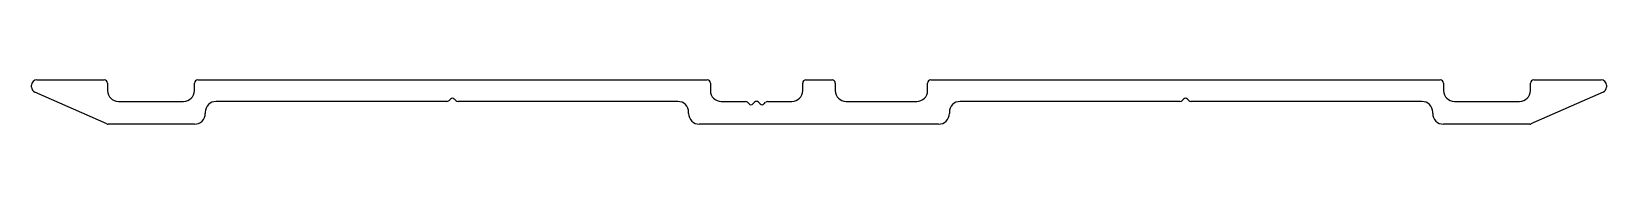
# Model space of a CAD drawing. Extents: x 2 to 147, y 2 to 6.
import ezdxf

# ---------------------------------------------------------------- set-up
doc = ezdxf.new("R2010")
doc.units = 0
doc.layers.get('0').update_dxf_attribs({"linetype": 'CONTINUOUS'})

msp = doc.modelspace()

# ---------------------------------------------------------------- linework, layer by layer
for p, q in [((2.64, 5.88), (8.84, 5.88)), ((17.44, 5.88), (64.34, 5.88)), ((73.44, 5.88), (75.84, 5.88)), ((84.94, 5.88), (131.84, 5.88)), ((140.44, 5.88), (146.64, 5.88)), ((2.14, 5.21), (2.14, 5.38)), ((9.09, 1.8), (2.44, 4.75)), ((9.14, 5.58), (9.14, 4.88)), ((17.14, 4.88), (17.14, 5.58)), ((64.64, 5.58), (64.64, 4.88)), ((73.14, 4.88), (73.14, 5.58)), ((76.14, 5.58), (76.14, 4.88)), ((84.64, 4.88), (84.64, 5.58)), ((132.14, 5.58), (132.14, 4.88)), ((140.14, 4.88), (140.14, 5.58)), ((146.84, 4.75), (140.19, 1.8)), ((147.14, 5.38), (147.14, 5.21)), ((10.14, 3.88), (16.14, 3.88)), ((40.37, 3.88), (19.14, 3.88)), ((40.58, 3.97), (40.71, 4.1)), ((41.07, 4.1), (41.2, 3.97)), ((61.64, 3.88), (41.41, 3.88)), ((65.64, 3.88), (67.87, 3.88)), ((68.21, 3.65), (68.05, 3.81)), ((68.71, 3.81), (68.56, 3.65)), ((69.07, 3.81), (69.22, 3.65)), ((69.58, 3.65), (69.73, 3.81)), ((69.91, 3.88), (72.14, 3.88)), ((77.14, 3.88), (83.64, 3.88)), ((107.87, 3.88), (87.64, 3.88)), ((108.21, 4.1), (108.08, 3.97)), ((108.7, 3.97), (108.57, 4.1)), ((130.14, 3.88), (108.91, 3.88)), ((133.14, 3.88), (139.14, 3.88)), ((17.14, 1.78), (9.19, 1.78)), ((18.14, 2.88), (18.14, 2.78)), ((62.64, 2.78), (62.64, 2.88)), ((85.64, 1.78), (63.64, 1.78)), ((86.64, 2.88), (86.64, 2.78)), ((131.14, 2.78), (131.14, 2.88)), ((140.09, 1.78), (132.14, 1.78))]:
    msp.add_line(p, q)
for centre, radius, start, end in [((2.64, 5.38), 0.5, 90, 180), ((8.84, 5.58), 0.3, 0, 90), ((17.44, 5.58), 0.3, 90, 180), ((64.34, 5.58), 0.3, 0, 90), ((73.44, 5.58), 0.3, 90, 180), ((75.84, 5.58), 0.3, 0, 90), ((84.94, 5.58), 0.3, 90, 180), ((131.84, 5.58), 0.3, 0, 90), ((140.44, 5.58), 0.3, 90, 180), ((146.64, 5.38), 0.5, 0, 90), ((2.64, 5.21), 0.5, 180, 246.1135), ((10.14, 4.88), 1, 180, 270), ((16.14, 4.88), 1, 270, 360), ((65.64, 4.88), 1, 180, 270), ((72.14, 4.88), 1, 270, 0), ((77.14, 4.88), 1, 180, 270), ((83.64, 4.88), 1, 270, 0), ((133.14, 4.88), 1, 180, 270), ((139.14, 4.88), 1, 270, 360), ((146.64, 5.21), 0.5, 293.8865, 0), ((19.14, 2.88), 1, 90, 180), ((40.37, 4.18), 0.3, 270, 315), ((40.89, 3.92), 0.25, 45, 135), ((41.41, 4.18), 0.3, 225, 270), ((61.64, 2.88), 1, 0, 90), ((67.87, 3.63), 0.25, 45, 90), ((68.38, 3.83), 0.25, 225, 315), ((68.89, 3.63), 0.25, 45, 135), ((69.4, 3.83), 0.25, 225, 315), ((69.91, 3.63), 0.25, 90, 135), ((87.64, 2.88), 1, 90, 180), ((107.87, 4.18), 0.3, 270, 315), ((108.39, 3.92), 0.25, 45, 135), ((108.91, 4.18), 0.3, 225, 270), ((130.14, 2.88), 1, 0, 90), ((9.19, 2.03), 0.25, 246.1135, 270), ((17.14, 2.78), 1, 270, 0), ((63.64, 2.78), 1, 180, 270), ((85.64, 2.78), 1, 270, 0), ((132.14, 2.78), 1, 180, 270), ((140.09, 2.03), 0.252, 270, 293.8865)]:
    msp.add_arc(centre, radius, start, end)

doc.saveas('drawing.dxf')
